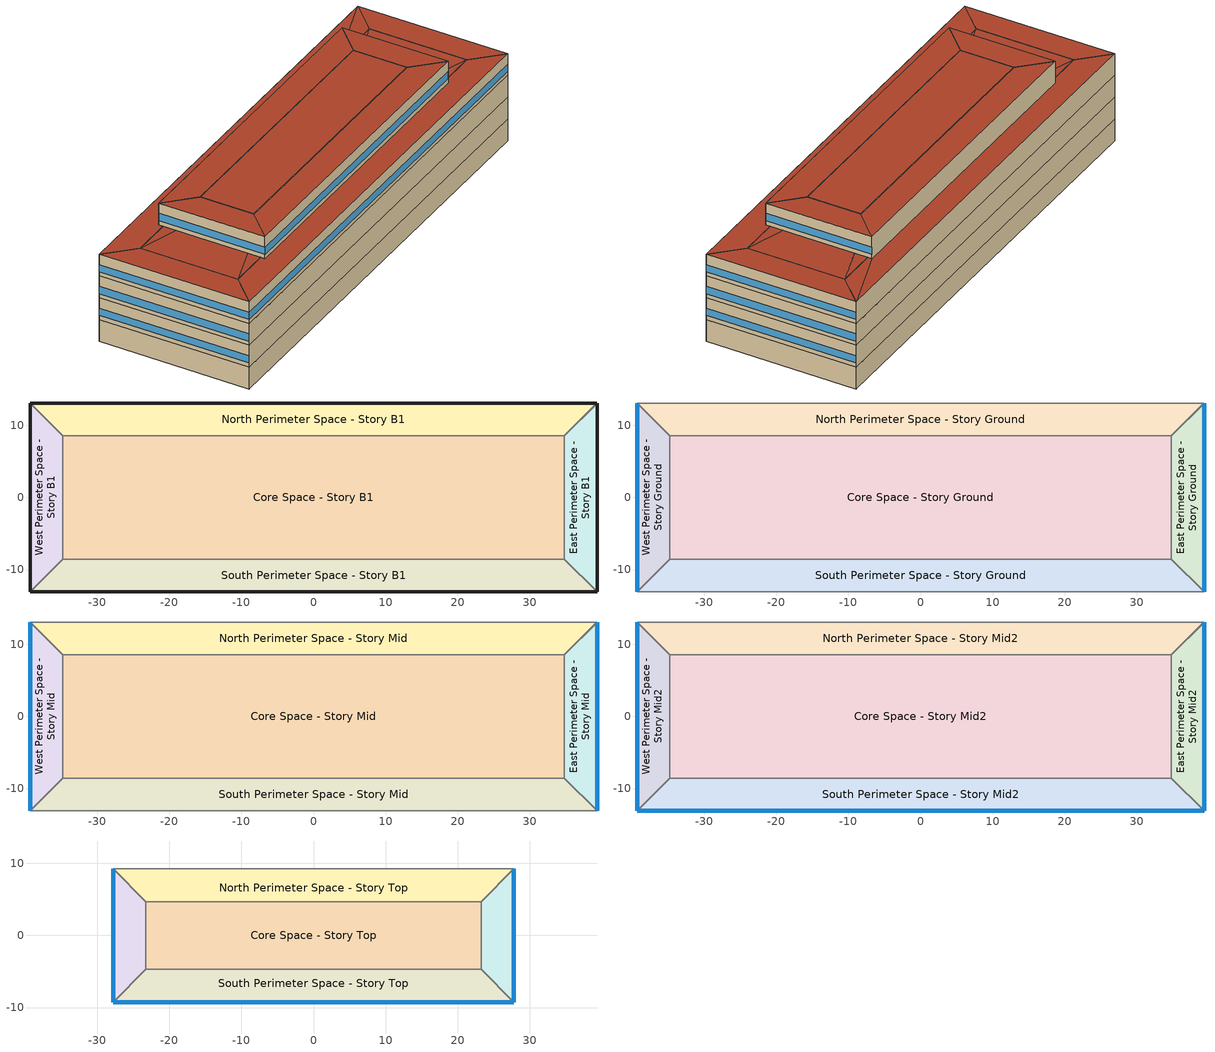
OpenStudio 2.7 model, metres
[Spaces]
West Perimeter Space - Story B1
 floor ground: -39.35,-13.12 -39.35,13.12 -34.78,8.54 -34.78,-8.54 z-3.96
 wall ground: -39.35,13.12 -39.35,-13.12 z-3.96:0
 wall to North Perimeter Space - Story B1: -34.78,8.54 -39.35,13.12 z-3.96:0
 wall to Core Space - Story B1: -34.78,-8.54 -34.78,8.54 z-3.96:0
 wall to South Perimeter Space - Story B1: -39.35,-13.12 -34.78,-8.54 z-3.96:0
North Perimeter Space - Story B1
 floor ground: -39.35,13.12 39.35,13.12 34.78,8.54 -34.78,8.54 z-3.96
 wall ground: 39.35,13.12 -39.35,13.12 z-3.96:0
 wall to East Perimeter Space - Story B1: 34.78,8.54 39.35,13.12 z-3.96:0
 wall to Core Space - Story B1: -34.78,8.54 34.78,8.54 z-3.96:0
East Perimeter Space - Story B1
 floor ground: 39.35,13.12 39.35,-13.12 34.78,-8.54 34.78,8.54 z-3.96
 wall ground: 39.35,-13.12 39.35,13.12 z-3.96:0
 wall to South Perimeter Space - Story B1: 34.78,-8.54 39.35,-13.12 z-3.96:0
 wall to Core Space - Story B1: 34.78,8.54 34.78,-8.54 z-3.96:0
South Perimeter Space - Story B1
 floor ground: 39.35,-13.12 -39.35,-13.12 -34.78,-8.54 34.78,-8.54 z-3.96
 wall ground: -39.35,-13.12 39.35,-13.12 z-3.96:0
 wall to Core Space - Story B1: 34.78,-8.54 -34.78,-8.54 z-3.96:0
Core Space - Story B1
 floor ground: -34.78,-8.54 -34.78,8.54 34.78,8.54 34.78,-8.54 z-3.96
West Perimeter Space - Story Ground
 floor to West Perimeter Space - Story B1: -39.35,-13.12 -39.35,13.12 -34.78,8.54 -34.78,-8.54 z0
 wall outside: -39.35,13.12 -39.35,-13.12 z0:3.96
 wall to North Perimeter Space - Story Ground: -34.78,8.54 -39.35,13.12 z0:3.96
 wall to Core Space - Story Ground: -34.78,-8.54 -34.78,8.54 z0:3.96
 wall to South Perimeter Space - Story Ground: -39.35,-13.12 -34.78,-8.54 z0:3.96
 window: -39.35,13.09 -39.35,-13.09 z0.76:2.07
North Perimeter Space - Story Ground
 floor to North Perimeter Space - Story B1: -39.35,13.12 39.35,13.12 34.78,8.54 -34.78,8.54 z0
 wall adiabatic: 39.35,13.12 -39.35,13.12 z0:3.96
 wall to East Perimeter Space - Story Ground: 34.78,8.54 39.35,13.12 z0:3.96
 wall to Core Space - Story Ground: -34.78,8.54 34.78,8.54 z0:3.96
East Perimeter Space - Story Ground
 floor to East Perimeter Space - Story B1: 39.35,13.12 39.35,-13.12 34.78,-8.54 34.78,8.54 z0
 wall outside: 39.35,-13.12 39.35,13.12 z0:3.96
 wall to South Perimeter Space - Story Ground: 34.78,-8.54 39.35,-13.12 z0:3.96
 wall to Core Space - Story Ground: 34.78,8.54 34.78,-8.54 z0:3.96
 window: 39.35,-13.09 39.35,13.09 z0.76:2.07
South Perimeter Space - Story Ground
 floor to South Perimeter Space - Story B1: 39.35,-13.12 -39.35,-13.12 -34.78,-8.54 34.78,-8.54 z0
 wall adiabatic: -39.35,-13.12 39.35,-13.12 z0:3.96
 wall to Core Space - Story Ground: 34.78,-8.54 -34.78,-8.54 z0:3.96
Core Space - Story Ground
 floor to Core Space - Story B1: -34.78,-8.54 -34.78,8.54 34.78,8.54 34.78,-8.54 z0
West Perimeter Space - Story Mid
 floor to West Perimeter Space - Story Ground: -39.35,-13.12 -39.35,13.12 -34.78,8.54 -34.78,-8.54 z3.96
 wall outside: -39.35,13.12 -39.35,-13.12 z3.96:7.92
 wall to North Perimeter Space - Story Mid: -34.78,8.54 -39.35,13.12 z3.96:7.92
 wall to Core Space - Story Mid: -34.78,-8.54 -34.78,8.54 z3.96:7.92
 wall to South Perimeter Space - Story Mid: -39.35,-13.12 -34.78,-8.54 z3.96:7.92
 window: -39.35,13.09 -39.35,-13.09 z4.72:6.03
North Perimeter Space - Story Mid
 floor to North Perimeter Space - Story Ground: -39.35,13.12 39.35,13.12 34.78,8.54 -34.78,8.54 z3.96
 wall adiabatic: 39.35,13.12 -39.35,13.12 z3.96:7.92
 wall to East Perimeter Space - Story Mid: 34.78,8.54 39.35,13.12 z3.96:7.92
 wall to Core Space - Story Mid: -34.78,8.54 34.78,8.54 z3.96:7.92
East Perimeter Space - Story Mid
 floor to East Perimeter Space - Story Ground: 39.35,13.12 39.35,-13.12 34.78,-8.54 34.78,8.54 z3.96
 wall outside: 39.35,-13.12 39.35,13.12 z3.96:7.92
 wall to South Perimeter Space - Story Mid: 34.78,-8.54 39.35,-13.12 z3.96:7.92
 wall to Core Space - Story Mid: 34.78,8.54 34.78,-8.54 z3.96:7.92
 window: 39.35,-13.09 39.35,13.09 z4.72:6.03
South Perimeter Space - Story Mid
 floor to South Perimeter Space - Story Ground: 39.35,-13.12 -39.35,-13.12 -34.78,-8.54 34.78,-8.54 z3.96
 wall adiabatic: -39.35,-13.12 39.35,-13.12 z3.96:7.92
 wall to Core Space - Story Mid: 34.78,-8.54 -34.78,-8.54 z3.96:7.92
Core Space - Story Mid
 floor to Core Space - Story Ground: -34.78,-8.54 -34.78,8.54 34.78,8.54 34.78,-8.54 z3.96
West Perimeter Space - Story Mid2
 floor to West Perimeter Space - Story Mid: -39.35,-13.12 -39.35,13.12 -34.78,8.54 -34.78,-8.54 z7.92
 wall outside: -39.35,13.12 -39.35,-13.12 z7.92:11.89
 wall to North Perimeter Space - Story Mid2: -34.78,8.54 -39.35,13.12 z7.92:11.89
 wall to Core Space - Story Mid2: -34.78,-8.54 -34.78,8.54 z7.92:11.89
 wall to South Perimeter Space - Story Mid2: -39.35,-13.12 -34.78,-8.54 z7.92:11.89
 window: -39.35,13.09 -39.35,-13.09 z8.69:10
 roof outside: -34.78,-8.54 -34.78,8.54 -39.35,13.12 -39.35,-13.12 z11.89
North Perimeter Space - Story Mid2
 floor to North Perimeter Space - Story Mid: -39.35,13.12 39.35,13.12 34.78,8.54 -34.78,8.54 z7.92
 wall adiabatic: 39.35,13.12 -39.35,13.12 z7.92:11.89
 wall to East Perimeter Space - Story Mid2: 34.78,8.54 39.35,13.12 z7.92:11.89
 wall to Core Space - Story Mid2: -34.78,8.54 34.78,8.54 z7.92:11.89
 roof outside: 34.78,8.54 39.35,13.12 27.82,9.27 27.82,8.54 z11.89; -27.82,8.54 -27.82,8.63 -34.78,8.54 z11.89; -34.78,8.54 -27.82,8.63 -27.82,9.27 27.82,9.27 39.35,13.12 -39.35,13.12 z11.89
East Perimeter Space - Story Mid2
 floor to East Perimeter Space - Story Mid: 39.35,13.12 39.35,-13.12 34.78,-8.54 34.78,8.54 z7.92
 wall outside: 39.35,-13.12 39.35,13.12 z7.92:11.89
 wall to South Perimeter Space - Story Mid2: 34.78,-8.54 39.35,-13.12 z7.92:11.89
 wall to Core Space - Story Mid2: 34.78,8.54 34.78,-8.54 z7.92:11.89
 window: 39.35,-13.09 39.35,13.09 z8.69:10
 roof outside: 34.78,8.54 34.78,-8.54 39.35,-13.12 39.35,13.12 z11.89
South Perimeter Space - Story Mid2
 floor to South Perimeter Space - Story Mid: 39.35,-13.12 -39.35,-13.12 -34.78,-8.54 34.78,-8.54 z7.92
 wall outside: -39.35,-13.12 39.35,-13.12 z7.92:11.89
 wall to Core Space - Story Mid2: 34.78,-8.54 -34.78,-8.54 z7.92:11.89
 window: -39.32,-13.12 39.32,-13.12 z8.69:10
 roof outside: 39.35,-13.12 34.78,-8.54 27.82,-8.54 27.82,-9.27 -27.82,-9.27 -27.82,-8.54 -34.78,-8.54 -39.35,-13.12 z11.89
Core Space - Story Mid2
 floor to Core Space - Story Mid: -34.78,-8.54 -34.78,8.54 34.78,8.54 34.78,-8.54 z7.92
 roof outside: 34.78,-8.54 34.78,8.54 27.82,6.23 27.82,-6.23 z11.89; 27.82,6.23 34.78,8.54 27.82,8.54 z11.89; 34.78,-8.54 27.82,-6.23 27.82,-8.54 z11.89; -27.82,6.23 -27.82,8.54 -34.78,8.54 z11.89; -34.78,-8.54 -27.82,-6.23 -27.82,6.23 -34.78,8.54 z11.89; -27.82,-8.54 -27.82,-6.23 -34.78,-8.54 z11.89
West Perimeter Space - Story Top
 floor to Core Space - Story Mid2: -27.09,8.54 -23.25,4.7 -27.82,6.23 -27.82,8.54 z11.89; -27.82,6.23 -23.25,4.7 -23.25,-4.7 -27.82,-6.23 z11.89; -23.25,-4.7 -27.09,-8.54 -27.82,-8.54 -27.82,-6.23 z11.89
 floor to North Perimeter Space - Story Mid2: -27.18,8.63 -27.09,8.54 -27.82,8.54 -27.82,8.63 z11.89; -27.82,9.27 -27.18,8.63 -27.82,8.63 z11.89
 floor to South Perimeter Space - Story Mid2: -27.09,-8.54 -27.82,-9.27 -27.82,-8.54 z11.89
 wall outside: -27.82,9.27 -27.82,-9.27 z11.89:15.85
 wall to North Perimeter Space - Story Top: -23.25,4.7 -27.82,9.27 z11.89:15.85
 wall to Core Space - Story Top: -23.25,-4.7 -23.25,4.7 z11.89:15.85
 wall to South Perimeter Space - Story Top: -27.82,-9.27 -23.25,-4.7 z11.89:15.85
 window: -27.82,9.25 -27.82,-9.25 z12.65:13.96
 roof outside: -23.25,-4.7 -23.25,4.7 -27.82,9.27 -27.82,-9.27 z15.85
North Perimeter Space - Story Top
 floor to Core Space - Story Mid2: 27.09,8.54 23.25,4.7 -23.25,4.7 -27.09,8.54 z11.89
 floor to North Perimeter Space - Story Mid2: 27.82,9.27 -27.18,8.63 -27.82,9.27 z11.89; 27.82,9.27 27.09,8.54 -27.09,8.54 -27.18,8.63 z11.89
 wall adiabatic: 27.82,9.27 -27.82,9.27 z11.89:15.85
 wall to East Perimeter Space - Story Top: 23.25,4.7 27.82,9.27 z11.89:15.85
 wall to Core Space - Story Top: -23.25,4.7 23.25,4.7 z11.89:15.85
 roof outside: -23.25,4.7 23.25,4.7 27.82,9.27 -27.82,9.27 z15.85
East Perimeter Space - Story Top
 floor to Core Space - Story Mid2: 27.82,6.23 27.82,-6.23 23.25,-4.7 23.25,4.7 z11.89; 23.25,-4.7 27.82,-6.23 27.82,-8.54 27.09,-8.54 z11.89; 27.82,8.54 27.82,6.23 23.25,4.7 27.09,8.54 z11.89
 floor to North Perimeter Space - Story Mid2: 27.82,9.27 27.82,8.54 27.09,8.54 z11.89
 floor to South Perimeter Space - Story Mid2: 27.82,-8.54 27.82,-9.27 27.09,-8.54 z11.89
 wall outside: 27.82,-9.27 27.82,9.27 z11.89:15.85
 wall to South Perimeter Space - Story Top: 23.25,-4.7 27.82,-9.27 z11.89:15.85
 wall to Core Space - Story Top: 23.25,4.7 23.25,-4.7 z11.89:15.85
 window: 27.82,-9.25 27.82,9.25 z12.65:13.96
 roof outside: 23.25,4.7 23.25,-4.7 27.82,-9.27 27.82,9.27 z15.85
South Perimeter Space - Story Top
 floor to Core Space - Story Mid2: 23.25,-4.7 27.09,-8.54 -27.09,-8.54 -23.25,-4.7 z11.89
 floor to South Perimeter Space - Story Mid2: 27.09,-8.54 27.82,-9.27 -27.82,-9.27 -27.09,-8.54 z11.89
 wall outside: -27.82,-9.27 27.82,-9.27 z11.89:15.85
 wall to Core Space - Story Top: 23.25,-4.7 -23.25,-4.7 z11.89:15.85
 window: -27.8,-9.27 27.8,-9.27 z12.65:13.96
 roof outside: 23.25,-4.7 -23.25,-4.7 -27.82,-9.27 27.82,-9.27 z15.85
Core Space - Story Top
 floor to Core Space - Story Mid2: 23.25,4.7 23.25,-4.7 -23.25,-4.7 -23.25,4.7 z11.89
 roof outside: 23.25,-4.7 23.25,4.7 -23.25,4.7 -23.25,-4.7 z15.85
[Building]
90.1-2004|SecondarySchool: North Axis {deg}=45; Space Type=SecondarySchool Classroom
[Site]
Site 1
[SpaceType]
SecondarySchool Classroom: Standards Building Type=SecondarySchool; Standards Space Type=Classroom
[BuildingStory] Nominal Floor to Floor Height {m}=3.9624
Name | Nominal Z Coordinate {m}
Story B1 | -3.9624
Story Ground | 0
Story Mid | 3.9624
Story Mid2 | 7.9248
Story Top | 11.8872
[Space]
Name | Building Story | Thermal Zone
West Perimeter Space - Story B1 | Story B1 | Zone West Perimeter Space - Story B1
North Perimeter Space - Story B1 | Story B1 | Zone North Perimeter Space - Story B1
East Perimeter Space - Story B1 | Story B1 | Zone East Perimeter Space - Story B1
South Perimeter Space - Story B1 | Story B1 | Zone South Perimeter Space - Story B1
Core Space - Story B1 | Story B1 | Zone Core Space - Story B1
West Perimeter Space - Story Ground | Story Ground | Zone West Perimeter Space - Story Ground
North Perimeter Space - Story Ground | Story Ground | Zone North Perimeter Space - Story Ground
East Perimeter Space - Story Ground | Story Ground | Zone East Perimeter Space - Story Ground
South Perimeter Space - Story Ground | Story Ground | Zone South Perimeter Space - Story Ground
Core Space - Story Ground | Story Ground | Zone Core Space - Story Ground
West Perimeter Space - Story Mid | Story Mid | Zone West Perimeter Space - Story Mid
North Perimeter Space - Story Mid | Story Mid | Zone North Perimeter Space - Story Mid
East Perimeter Space - Story Mid | Story Mid | Zone East Perimeter Space - Story Mid
South Perimeter Space - Story Mid | Story Mid | Zone South Perimeter Space - Story Mid
Core Space - Story Mid | Story Mid | Zone Core Space - Story Mid
West Perimeter Space - Story Mid2 | Story Mid2 | Zone West Perimeter Space - Story Mid2
North Perimeter Space - Story Mid2 | Story Mid2 | Zone North Perimeter Space - Story Mid2
East Perimeter Space - Story Mid2 | Story Mid2 | Zone East Perimeter Space - Story Mid2
South Perimeter Space - Story Mid2 | Story Mid2 | Zone South Perimeter Space - Story Mid2
Core Space - Story Mid2 | Story Mid2 | Zone Core Space - Story Mid2
West Perimeter Space - Story Top | Story Top | Zone West Perimeter Space - Story Top
North Perimeter Space - Story Top | Story Top | Zone North Perimeter Space - Story Top
East Perimeter Space - Story Top | Story Top | Zone East Perimeter Space - Story Top
South Perimeter Space - Story Top | Story Top | Zone South Perimeter Space - Story Top
Core Space - Story Top | Story Top | Zone Core Space - Story Top
[ThermalZone] Multiplier=1; Use Ideal Air Loads=No
Zone West Perimeter Space - Story B1; Zone North Perimeter Space - Story B1; Zone East Perimeter Space - Story B1; Zone South Perimeter Space - Story B1; Zone Core Space - Story B1; Zone West Perimeter Space - Story Ground; Zone North Perimeter Space - Story Ground; Zone East Perimeter Space - Story Ground; Zone South Perimeter Space - Story Ground; Zone Core Space - Story Ground; Zone West Perimeter Space - Story Mid; Zone North Perimeter Space - Story Mid; Zone East Perimeter Space - Story Mid; Zone South Perimeter Space - Story Mid; Zone Core Space - Story Mid; Zone West Perimeter Space - Story Mid2; Zone North Perimeter Space - Story Mid2; Zone East Perimeter Space - Story Mid2; Zone South Perimeter Space - Story Mid2; Zone Core Space - Story Mid2; Zone West Perimeter Space - Story Top; Zone North Perimeter Space - Story Top; Zone East Perimeter Space - Story Top; Zone South Perimeter Space - Story Top; Zone Core Space - Story Top
[Sizing:Zone] Zone Cooling Design Supply Air Temperature Input Method=SupplyAirTemperature; Zone Cooling Design Supply Air Temperature {C}=14; Zone Cooling Design Supply Air Temperature Difference {deltaC}=11.11; Zone Heating Design Supply Air Temperature Input Method=SupplyAirTemperature; Zone Heating Design Supply Air Temperature {C}=40; Zone Heating Design Supply Air Temperature Difference {deltaC}=11.11; Zone Cooling Design Supply Air Humidity Ratio {kg-H2O/kg-air}=0.0085; Zone Heating Design Supply Air Humidity Ratio {kg-H2O/kg-air}=0.008; Cooling Design Air Flow Method=DesignDay; Heating Design Air Flow Method=DesignDay; Account for Dedicated Outdoor Air System=No; Dedicated Outdoor Air System Control Strategy=NeutralSupplyAir; Dedicated Outdoor Air Low Setpoint Temperature for Design {C}=autosize; Dedicated Outdoor Air High Setpoint Temperature for Design {C}=autosize
Zone West Perimeter Space - Story B1; Zone North Perimeter Space - Story B1; Zone East Perimeter Space - Story B1; Zone South Perimeter Space - Story B1; Zone Core Space - Story B1; Zone West Perimeter Space - Story Ground; Zone North Perimeter Space - Story Ground; Zone East Perimeter Space - Story Ground; Zone South Perimeter Space - Story Ground; Zone Core Space - Story Ground; Zone West Perimeter Space - Story Mid; Zone North Perimeter Space - Story Mid; Zone East Perimeter Space - Story Mid; Zone South Perimeter Space - Story Mid; Zone Core Space - Story Mid; Zone West Perimeter Space - Story Mid2; Zone North Perimeter Space - Story Mid2; Zone East Perimeter Space - Story Mid2; Zone South Perimeter Space - Story Mid2; Zone Core Space - Story Mid2; Zone West Perimeter Space - Story Top; Zone North Perimeter Space - Story Top; Zone East Perimeter Space - Story Top; Zone South Perimeter Space - Story Top; Zone Core Space - Story Top
